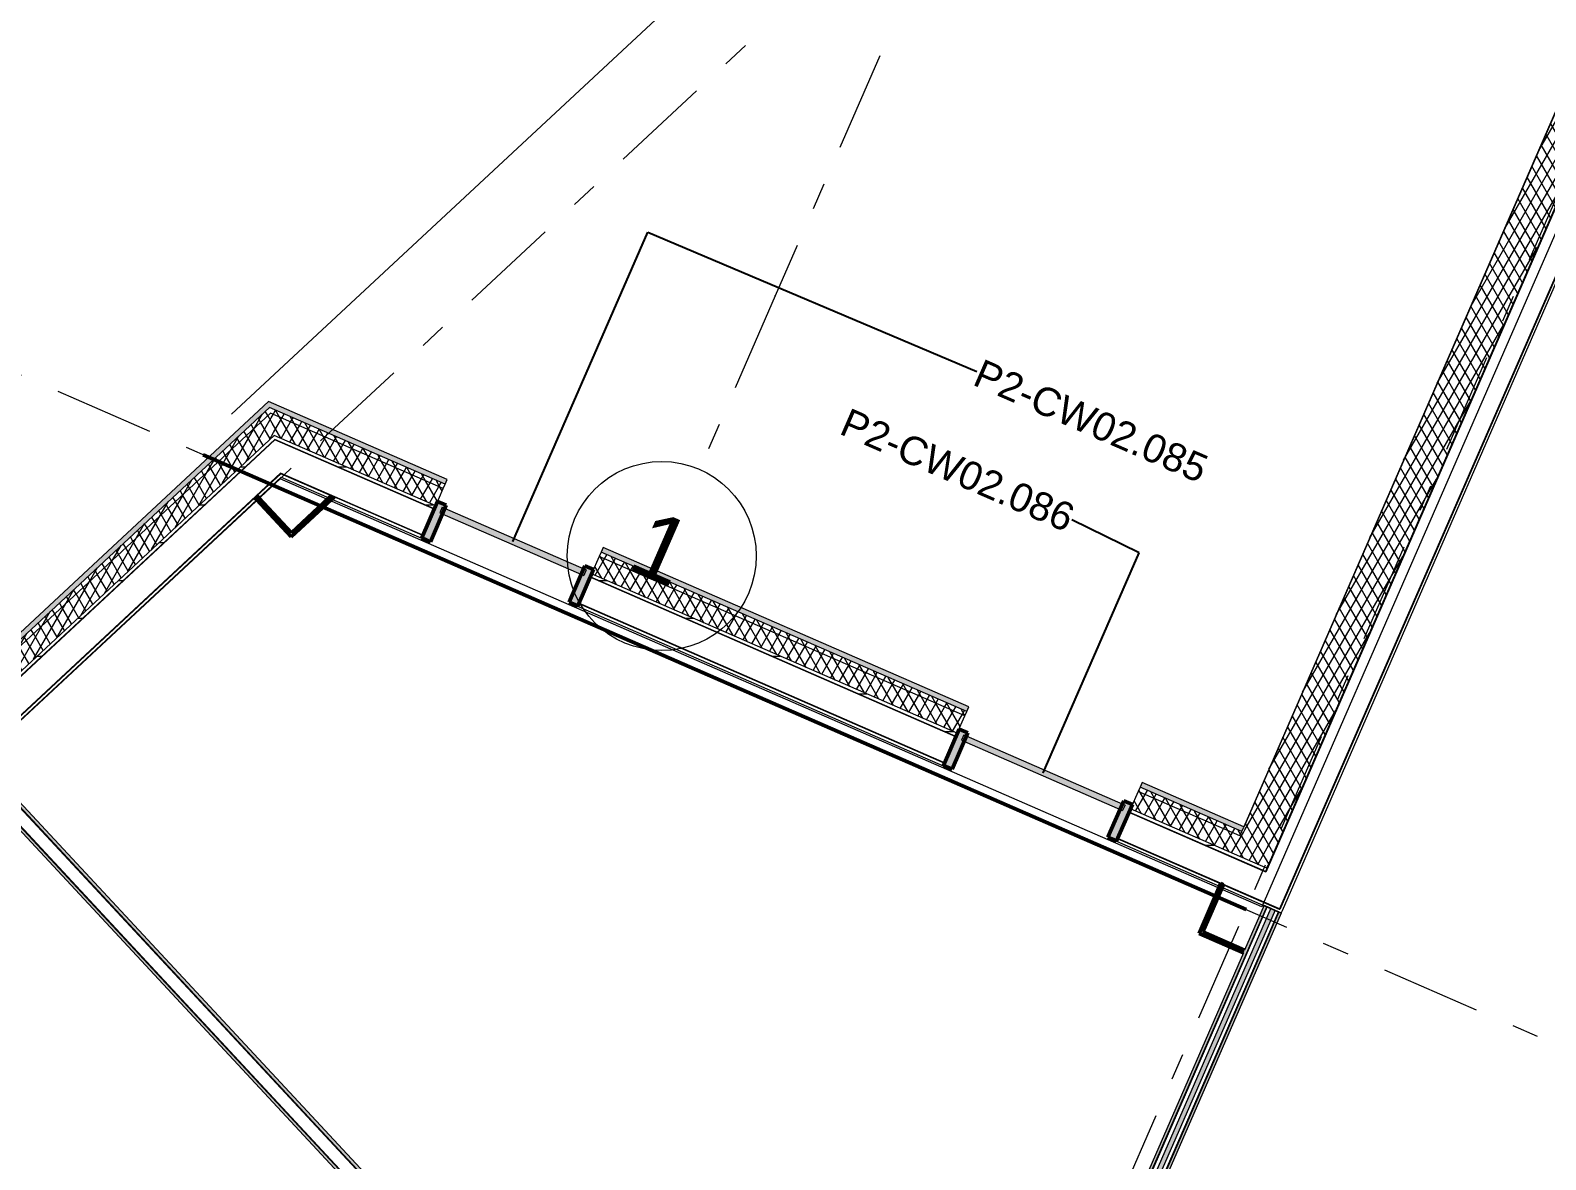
# Model space of a CAD drawing. Header units: millimetres. Extents: x -35034 to 431752, y -71616 to 25069.
# Drawn here: x 336985 to 345001, y -7864 to -1891 of the extents above; entities that cross this region are included whole.
import ezdxf
from ezdxf.enums import TextEntityAlignment as Align

# ---------------------------------------------------------------- set-up
doc = ezdxf.new("R2010")
doc.units = ezdxf.units.MM
doc.header["$MEASUREMENT"] = 0
doc.linetypes.add('Double Dashed', pattern=[1093.611073, 529.166651, -211.666656, 141.111112, -211.666656])
for name, color, linetype in [('A-15-MG_Structural_Grid', 7, 'Continuous'), ('New_A-15-MG_Structural_Grid_Phase_2', 7, 'Continuous'), ('New_A-20-M_Floor_Slab', 7, 'Continuous'), ('New_A-25-M_Curtain_Wall', 7, 'Continuous'), ('New_A-25-M_Wall_Ext', 7, 'Continuous'), ('New_A-25-M_Wall_Int', 7, 'Continuous'), ('New_ArchiCAD Door Markers', 7, 'Continuous'), ('New_ArchiCAD Doors', 7, 'Continuous'), ('New_ArchiCAD Windows', 7, 'Continuous')]:
    doc.layers.add(name, color=color, linetype=linetype)
for name, color, linetype, lineweight, true_color in [('A-15-MG_Structural_Grid_Pen_No__163', 7, 'Continuous', 0, 0x750077), ('A-25-M_Curtain_Wall_Pen_No__46', 7, 'Continuous', 35, 0x444444), ('New_A-15-MG_Structural_Grid_Phase_2_Pen_No__222', 7, 'Continuous', 13, 0x65af33), ('New_A-25-M_Curtain_Wall_Pen_No__144', 7, 'Continuous', 0, 0xc8c8c8), ('New_A-25-M_Curtain_Wall_Pen_No__165', 7, 'Continuous', 0, 0x006060), ('New_A-25-M_Curtain_Wall_Pen_No__27', 7, 'Continuous', 50, 0x2a2a2a), ('New_A-25-M_Wall_Ext_Pen_No__107', 7, 'Continuous', 15, 0xa6a6a6), ('New_A-25-M_Wall_Ext_Pen_No__27', 7, 'Continuous', 50, 0x2a2a2a), ('New_A-25-M_Wall_Int_Pen_No__107', 7, 'Continuous', 15, 0xa6a6a6), ('New_A-25-M_Wall_Int_Pen_No__27', 7, 'Continuous', 50, 0x2a2a2a), ('New_ArchiCAD Doors_Pen_No__43', 7, 'Continuous', 30, 0x444444), ('New_ArchiCAD Doors_Pen_No__63', 7, 'Continuous', 20, 0x606060)]:
    doc.layers.add(name, color=color, linetype=linetype, lineweight=lineweight, true_color=true_color)
for name, color, linetype, lineweight in [('A-25-M_Curtain_Wall_Pen_No__85', 8, 'Continuous', 20), ('New_A-20-M_Floor_Slab_Pen_No__89', 8, 'Continuous', 20), ('New_A-25-M_Curtain_Wall_Pen_No__1', 7, 'Continuous', 13), ('New_A-25-M_Wall_Ext_Pen_No__1', 7, 'Continuous', 13), ('New_A-25-M_Wall_Int_Pen_No__1', 7, 'Continuous', 13), ('New_A-95-P_Drawing_Pen_No__1', 7, 'Continuous', 13), ('New_A-95-P_Drawing_Pen_No__156', 5, 'Continuous', 50), ('New_ArchiCAD Door Markers_Pen_No__1', 7, 'Continuous', 13), ('New_ArchiCAD Door Markers_Pen_No__5', 7, 'Continuous', 25), ('New_ArchiCAD Doors_Pen_No__1', 7, 'Continuous', 13), ('New_ArchiCAD Windows_Pen_No__1', 7, 'Continuous', 13)]:
    doc.layers.add(name, color=color, linetype=linetype, lineweight=lineweight)
doc.styles.add('GENERATED_STYLE_1', font='')
doc.styles.add('GENERATED_STYLE_4', font='')
doc.styles.get('GENERATED_STYLE_1').set_extended_font_data('Swis721 BT', bold=True)
doc.styles.get('GENERATED_STYLE_4').set_extended_font_data('Swis721 BT')
doc.linetypes.add('Double Slash', pattern='A,0,[1,EC-MA-00-03-DR-A-00370 Phase 2 Hub Third Floor GA-S2-P201.Shx,S=15.679012,R=0,X=0,Y=0],-1975.555563,0', length=1975.555563)
doc.dimstyles.new('GENERATED_STYLE__2', dxfattribs={"dimtxt": 0.18, "dimasz": 273.6, "dimexe": 0.18, "dimexo": 0.0625, "dimgap": 0.09, "dimtad": 0, "dimtih": 1, "dimtoh": 1, "dimdec": 4, "dimzin": 0, "dimdsep": 46, "dimcen": 0.09, "dimadec": 0, "dimazin": 0, "dimtfac": 1, "dimtdec": 4, "dimtmove": 0, "dimatfit": 3, "dimldrblk": 'ARROWHEAD_5', "dimfxl": 1, "dimtolj": 1, "dimtzin": 0, "dimarcsym": 0})
pattern_1 = [(60, (341458.065, 0), (-43.30127, 25), []), (120, (341458.065, 0), (43.30127, 25), [])]
pattern_2 = [(0, (341458.06, 0), (0, 200), [])]
pattern_3 = [(156.4404, (341458.06, 0), (69.2305, 158.7675), [0, -100]), (156.4404, (341377.62, -59.4), (69.2305, 158.7675), [0, -100])]
pattern_4 = [(222.9404, (341458.06, 0), (-117.9937, 126.797), [0, -100]), (222.9404, (341480.46, -97.46), (-117.9937, 126.797), [0, -100])]

# ---------------------------------------------------------------- blocks, each defined once
blk = doc.blocks.new('Slab_6_2', base_point=(319508.7, -20986.7))
at = {"layer": 'New_A-20-M_Floor_Slab_Pen_No__89', "linetype": 'Continuous', "flags": 128}
blk.add_lwpolyline([(360395.6, -39042.6), (361680.2, -36096.6), (358829.1, -34853.4), (360799.2, -30335.3), (343499.7, -22791.9), (351451.6, -4555.7), (347529.4, -2845.4), (347719, -2410.4), (346158.3, -1729.9), (345968.6, -2164.8), (345491.4, -1956.7), (343498.9, -6526.2), (338307.1, -4262.3), (330724.5, -11317.1), (330341.6, -10905.7), (319508.6, -20986.6), (319508.7, -20986.7), (306424.3, -33162.5), (323848.8, -40760.4)], dxfattribs=at)
blk = doc.blocks.new('*X1165', base_point=(341458.1, 0))
at = {"layer": 'New_A-25-M_Wall_Int_Pen_No__107', "linetype": 'Continuous'}
blk.add_hatch(color=256, dxfattribs=at).paths.add_polyline_path([(342394.7, -9172.7), (342395.2, -9174), (342395.6, -9173.1)])
blk = doc.blocks.new('*X1166', base_point=(341458.1, 0))
at = {"layer": 'New_A-25-M_Wall_Int_Pen_No__107', "linetype": 'Continuous'}
blk.add_hatch(color=256, dxfattribs=at).paths.add_polyline_path([(342418.5, -9183.1), (343569.6, -6543.4), (343546.7, -6533.4), (342395.6, -9173.1)])
blk = doc.blocks.new('*X1167', base_point=(341458.1, 0))
at = {"layer": 'New_A-25-M_Wall_Int_Pen_No__107', "linetype": 'Continuous'}
blk.add_hatch(color=256, dxfattribs=at).paths.add_polyline_path([(342408.6, -9206), (342418.5, -9183.1), (342395.6, -9173.1), (342395.2, -9174), (342407.6, -9205.6)])
blk = doc.blocks.new('Wall_342_2', base_point=(343603.5, -6558.2))
at = {"layer": 'New_A-25-M_Wall_Int_Pen_No__107', "linetype": 'Continuous'}
for points in [[(342389.3, -9130), (343525.6, -6524.2), (343511.8, -6518.2), (342375.6, -9124)], [(342433.3, -9241.8), (343603.5, -6558.2), (343589.7, -6552.2), (342419.5, -9235.8)], [(342389.3, -9130), (342375.6, -9124), (342383.3, -9143.7)], [(342433.3, -9241.8), (342419.5, -9235.8), (342427.3, -9255.6)]]:
    blk.add_hatch(color=256, dxfattribs=at).paths.add_polyline_path(points)
at = {"layer": 'New_A-25-M_Wall_Int_Pen_No__107', "linetype": 'Continuous', "lineweight": 0, "true_color": 0x535353}
for points in [[(342386.1, -9144.9), (343528.3, -6525.4), (343525.6, -6524.2), (342383.3, -9143.7)], [(342420.7, -9233.1), (343589.7, -6552.2), (343587, -6551), (342418, -9231.9)], [(342386.1, -9144.9), (342383.3, -9143.7), (342384.9, -9147.6)], [(342420.7, -9233.1), (342418, -9231.9), (342419.5, -9235.8)]]:
    blk.add_hatch(color=251, dxfattribs=at).paths.add_polyline_path(points)
at = {"layer": 'New_A-25-M_Wall_Int_Pen_No__1', "linetype": 'Continuous'}
for p, q in [((343525.6, -6524.2), (342383.3, -9143.7)), ((343528.3, -6525.4), (342384.9, -9147.6)), ((343546.7, -6533.4), (342395.6, -9173.1)), ((343569.6, -6543.4), (342408.6, -9206)), ((343587, -6551), (342418, -9231.9)), ((343589.7, -6552.2), (342419.5, -9235.8)), ((342395.6, -9173.1), (342394.7, -9172.7)), ((342408.6, -9206), (342407.6, -9205.6))]:
    blk.add_line(p, q, dxfattribs=at)
at = {"layer": 'New_A-25-M_Wall_Int_Pen_No__1', "linetype": 'Continuous', "flags": 128}
for points in [[(342427.3, -9255.6), (343603.5, -6558.2)], [(343511.8, -6518.2), (343408.3, -6755.5)], [(343511.8, -6518.2), (343525.6, -6524.2)], [(343525.6, -6524.2), (343528.3, -6525.4)], [(343528.3, -6525.4), (343546.7, -6533.4)], [(343546.7, -6533.4), (343569.6, -6543.4)], [(343569.6, -6543.4), (343587, -6551)], [(343587, -6551), (343589.7, -6552.2)], [(343589.7, -6552.2), (343603.5, -6558.2)], [(343402.3, -6769.3), (342375.6, -9124)]]:
    blk.add_lwpolyline(points, dxfattribs=at)
at = {"layer": 'New_A-25-M_Wall_Int', "color": 250, "lineweight": 50, "true_color": 0x2a2a2a}
for name in ['*X1166', '*X1165', '*X1167']:
    blk.add_blockref(name, (341458.1, 0), dxfattribs=at)
blk = doc.blocks.new('*X1169', base_point=(341458.1, 0))
at = {"layer": 'New_A-25-M_Wall_Int_Pen_No__107', "linetype": 'Continuous'}
blk.add_hatch(color=256, dxfattribs=at).paths.add_polyline_path([(340046.4, -8148.7), (340051.4, -8178.1), (340507.8, -8377.2), (340517.8, -8354.2)])
blk = doc.blocks.new('*X1170', base_point=(341458.1, 0))
at = {"layer": 'New_A-25-M_Wall_Int_Pen_No__107', "linetype": 'Continuous'}
blk.add_hatch(color=256, dxfattribs=at).paths.add_polyline_path([(341892, -8980.7), (342385.6, -9196), (342395.2, -9174), (342394.7, -9172.7), (341902, -8957.8)])
blk = doc.blocks.new('*X1171', base_point=(341458.1, 0))
at = {"layer": 'New_A-25-M_Wall_Int_Pen_No__107', "linetype": 'Continuous'}
blk.add_hatch(color=256, dxfattribs=at).paths.add_polyline_path([(342385.6, -9196), (342407.6, -9205.6), (342395.2, -9174)])
blk = doc.blocks.new('Door with Sidelight on Side 2 19_11')
at = {"layer": 'New_ArchiCAD Doors_Pen_No__1', "linetype": 'Continuous'}
for p, q in [((-755, 0), (-755, -15)), ((755, 0), (755, -15)), ((-755, -15), (-755, -18)), ((-755, -18), (-755, -37)), ((-755, -37), (-755, -62)), ((-755, -62), (-755, -82)), ((755, -15), (755, -18)), ((755, -18), (755, -37)), ((755, -37), (755, -62)), ((755, -62), (755, -82)), ((-755, -82), (-755, -85)), ((-755, -85), (-755, -100)), ((755, -82), (755, -85)), ((755, -85), (755, -100))]:
    blk.add_line(p, q, dxfattribs=at)
at = {"layer": 'New_ArchiCAD Doors_Pen_No__43', "linetype": 'Continuous'}
for p, q in [((-748, 0), (-755, 0)), ((-755, 0), (-755, -100)), ((-682, 0), (-748, 0)), ((-748, 0), (-748, -100)), ((-254, 0), (-682, 0)), ((-682, 0), (-682, -100)), ((-682, -100), (-682, 0)), ((-254, -100), (-254, 0)), ((-188, 0), (-254, 0)), ((-254, 0), (-254, -100)), ((-188, -100), (-188, 0)), ((748, 0), (682, 0)), ((682, 0), (682, -100)), ((748, 0), (755, 0)), ((748, -100), (748, 0)), ((755, 0), (755, -100)), ((-748, -100), (-755, -100)), ((-748, -100), (-682, -100)), ((-682, -100), (-254, -100)), ((-254, -100), (-188, -100)), ((682, -100), (748, -100)), ((748, -100), (755, -100))]:
    blk.add_line(p, q, dxfattribs=at)
at = {"layer": 'New_ArchiCAD Doors_Pen_No__63', "linetype": 'Continuous'}
blk.add_line((682, 0), (682, 870), dxfattribs=at)
blk.add_arc((682, 0), 870, 90, 180, dxfattribs=at)
blk = doc.blocks.new('Door Stamp 17_35')
at = {"layer": 'New_ArchiCAD Door Markers_Pen_No__5', "linetype": 'Continuous'}
for p, q in [((770.5, -108), (-206.6, -108)), ((-206.6, -108), (-206.6, -319.8)), ((770.5, -319.8), (770.5, -108)), ((-206.6, -319.8), (770.5, -319.8)), ((-206.6, -319.8), (770.5, -319.8))]:
    blk.add_line(p, q, dxfattribs=at)
at = {"layer": 'New_ArchiCAD Door Markers_Pen_No__1', "style": 'GENERATED_STYLE_1'}
blk.add_attdef('AC_WIDO_ID', text='', height=150, dxfattribs=at).set_placement((-147.8, -275), align=Align.BOTTOM_LEFT)
blk = doc.blocks.new('Wall_343_2', base_point=(339959.1, -8179.3))
at = {"layer": 'New_A-25-M_Wall_Int_Pen_No__107', "linetype": 'Continuous'}
for points in [[(340532.6, -8320.3), (340038.9, -8105.1), (340041.9, -8122.7), (340526.6, -8334.1)], [(340498.7, -8398.2), (340056, -8205.2), (340059.1, -8222.9), (340492.7, -8412)], [(341916.8, -8923.9), (341910.8, -8937.6), (342369.6, -9137.7), (342375.6, -9124)], [(341882.8, -9001.8), (341876.8, -9015.5), (342413.5, -9249.6), (342419.5, -9235.8)], [(342369.6, -9137.7), (342383.3, -9143.7), (342375.6, -9124)], [(342413.5, -9249.6), (342427.3, -9255.6), (342419.5, -9235.8)]]:
    blk.add_hatch(color=256, dxfattribs=at).paths.add_polyline_path(points)
at = {"layer": 'New_A-25-M_Wall_Int_Pen_No__107', "linetype": 'Continuous', "lineweight": 0, "true_color": 0x535353}
for points in [[(340041.9, -8122.7), (340042.5, -8126.3), (340525.4, -8336.8), (340526.6, -8334.1)], [(340055.4, -8201.7), (340056, -8205.2), (340498.7, -8398.2), (340499.9, -8395.5)], [(341909.6, -8940.4), (342382.1, -9146.4), (342383.3, -9143.7), (341910.8, -8937.6)], [(341882.8, -9001.8), (342416.8, -9234.6), (342418, -9231.9), (341884, -8999)], [(342382.1, -9146.4), (342384.9, -9147.6), (342383.3, -9143.7)], [(342416.8, -9234.6), (342419.5, -9235.8), (342418, -9231.9)]]:
    blk.add_hatch(color=251, dxfattribs=at).paths.add_polyline_path(points)
at = {"layer": 'New_A-25-M_Wall_Int_Pen_No__1', "linetype": 'Continuous'}
for p, q in [((340041.9, -8122.7), (340526.6, -8334.1)), ((340042.5, -8126.3), (340525.4, -8336.8)), ((340046.4, -8148.7), (340517.8, -8354.2)), ((340051.4, -8178.1), (340507.8, -8377.2)), ((340055.4, -8201.7), (340499.9, -8395.5)), ((340056, -8205.2), (340498.7, -8398.2)), ((340526.6, -8334.1), (340525.4, -8336.8)), ((340532.6, -8320.3), (340526.6, -8334.1)), ((340498.7, -8398.2), (340492.7, -8412)), ((340499.9, -8395.5), (340498.7, -8398.2)), ((340507.8, -8377.2), (340499.9, -8395.5)), ((340517.8, -8354.2), (340507.8, -8377.2)), ((340525.4, -8336.8), (340517.8, -8354.2)), ((341902, -8957.8), (341892, -8980.7)), ((341909.6, -8940.4), (341902, -8957.8)), ((341902, -8957.8), (342377.3, -9165.1)), ((341910.8, -8937.6), (341909.6, -8940.4)), ((341909.6, -8940.4), (342382.1, -9146.4)), ((341916.8, -8923.9), (341910.8, -8937.6)), ((341910.8, -8937.6), (342369.6, -9137.7)), ((341882.8, -9001.8), (341876.8, -9015.5)), ((341884, -8999), (341882.8, -9001.8)), ((341882.8, -9001.8), (342416.8, -9234.6)), ((341892, -8980.7), (341884, -8999)), ((341884, -8999), (342400.6, -9224.3)), ((341892, -8980.7), (342385.6, -9196)), ((342369.6, -9137.7), (342383.3, -9143.7)), ((342377.3, -9165.1), (342394.7, -9172.7)), ((342382.1, -9146.4), (342384.9, -9147.6)), ((342385.6, -9196), (342407.6, -9205.6)), ((342400.6, -9224.3), (342418, -9231.9)), ((342416.8, -9234.6), (342419.5, -9235.8))]:
    blk.add_line(p, q, dxfattribs=at)
at = {"layer": 'New_A-25-M_Wall_Int_Pen_No__1', "linetype": 'Continuous', "flags": 128}
for points in [[(340532.6, -8320.3), (340038.9, -8105.1)], [(340059.1, -8222.9), (340492.7, -8412)], [(342375.6, -9124), (341916.8, -8923.9)], [(341876.8, -9015.5), (342413.5, -9249.6)], [(342427.3, -9255.6), (342413.5, -9249.6)]]:
    blk.add_lwpolyline(points, dxfattribs=at)
at = {"layer": 'New_A-25-M_Wall_Int', "color": 250, "lineweight": 50, "true_color": 0x2a2a2a}
for name in ['*X1169', '*X1170', '*X1171']:
    blk.add_blockref(name, (341458.1, 0), dxfattribs=at)
at = {"layer": 'New_ArchiCAD Door Markers'}
ref = blk.add_blockref('Door Stamp 17_35', (341224.7, -8622.1), dxfattribs=dict(at, rotation=336.4404115839915))
ref.add_attrib('AC_WIDO_ID', 'ID03.020', dxfattribs={"layer": 'New_ArchiCAD Door Markers_Pen_No__1', "color": 7, "height": 150, "rotation": 336.44041, "style": 'GENERATED_STYLE_1'}).set_placement((340961.4, -8811.4), align=Align.BOTTOM_LEFT)
at = {"layer": 'New_ArchiCAD Doors', "color": 251, "linetype": 'Continuous', "lineweight": 20, "true_color": 0x606060, "zscale": 1000, "rotation": 336.4404115839915}
blk.add_blockref('Door with Sidelight on Side 2 19_11', (341224.7, -8622.1), dxfattribs=at)
blk = doc.blocks.new('Wall_351_2', base_point=(339361.8, -8735.1))
at = {"layer": 'New_A-25-M_Wall_Int_Pen_No__107', "linetype": 'Continuous', "lineweight": 0, "true_color": 0x535353}
for points in [[(339424.1, -8677.2), (336702.1, -5752.2), (336699.9, -5754.2), (339421.9, -8679.2)], [(339375, -8722.8), (336653, -5797.8), (336650.8, -5799.9), (339372.8, -8724.9)]]:
    blk.add_hatch(color=251, dxfattribs=at).paths.add_polyline_path(points)
at = {"layer": 'New_A-25-M_Wall_Int_Pen_No__107', "linetype": 'Continuous'}
for points in [[(339435.1, -8667), (336713.1, -5742), (336702.1, -5752.2), (339424.1, -8677.2)], [(339372.8, -8724.9), (336650.8, -5799.9), (336639.9, -5810.1), (339361.8, -8735.1)]]:
    blk.add_hatch(color=256, dxfattribs=at).paths.add_polyline_path(points)
at = {"layer": 'New_A-25-M_Wall_Int_Pen_No__1', "linetype": 'Continuous'}
for p, q in [((339421.9, -8679.2), (336699.9, -5754.2)), ((339424.1, -8677.2), (336702.1, -5752.2)), ((339372.8, -8724.9), (336650.8, -5799.9)), ((339375, -8722.8), (336653, -5797.8))]:
    blk.add_line(p, q, dxfattribs=at)
at = {"layer": 'New_A-25-M_Wall_Int_Pen_No__1', "linetype": 'Continuous', "flags": 128}
for points in [[(339435.1, -8667), (336713.1, -5742)], [(336639.9, -5810.1), (339361.8, -8735.1)]]:
    blk.add_lwpolyline(points, dxfattribs=at)
blk = doc.blocks.new('Wall_369_2', base_point=(338366.4, -4548.3))
at = {"layer": 'New_A-25-M_Wall_Int_Pen_No__107', "linetype": 'Continuous'}
blk.add_hatch(color=256, dxfattribs=at).paths.add_polyline_path([(338365.6, -4569.5), (338580.1, -4369.9), (338565.1, -4363.4), (338366.4, -4548.3)])
at = {"layer": 'New_A-25-M_Wall_Int_Pen_No__27', "linetype": 'Continuous', "flags": 128}
for points in [[(338365.6, -4569.5), (338580.1, -4369.9)], [(338565.1, -4363.4), (338366.4, -4548.3)]]:
    blk.add_lwpolyline(points, dxfattribs=at)
blk = doc.blocks.new('Wall_370_2', base_point=(338366.4, -4548.3))
at = {"layer": 'New_A-25-M_Wall_Int_Pen_No__107', "linetype": 'Continuous'}
blk.add_hatch(color=256, dxfattribs=at).paths.add_polyline_path([(338366.4, -4548.3), (338194.4, -4363.5), (338183.4, -4373.7), (338365.6, -4569.5)])
at = {"layer": 'New_A-25-M_Wall_Int_Pen_No__27', "linetype": 'Continuous', "flags": 128}
for points in [[(338183.4, -4373.7), (338365.6, -4569.5)], [(338366.4, -4548.3), (338194.4, -4363.5)]]:
    blk.add_lwpolyline(points, dxfattribs=at)
blk = doc.blocks.new('Wall_371_2', base_point=(343167.3, -6666.8))
at = {"layer": 'New_A-25-M_Wall_Int_Pen_No__107', "linetype": 'Continuous'}
blk.add_hatch(color=256, dxfattribs=at).paths.add_polyline_path([(343167.3, -6666.8), (343402.3, -6769.3), (343408.3, -6755.5), (343187, -6659)])
at = {"layer": 'New_A-25-M_Wall_Int_Pen_No__27', "linetype": 'Continuous', "flags": 128}
for points in [[(343167.3, -6666.8), (343402.3, -6769.3)], [(343408.3, -6755.5), (343187, -6659)]]:
    blk.add_lwpolyline(points, dxfattribs=at)
blk = doc.blocks.new('Wall_372_2', base_point=(343167.3, -6666.8))
at = {"layer": 'New_A-25-M_Wall_Int_Pen_No__107', "linetype": 'Continuous'}
blk.add_hatch(color=256, dxfattribs=at).paths.add_polyline_path([(343187, -6659), (343296.5, -6408), (343282.8, -6402), (343167.3, -6666.8)])
at = {"layer": 'New_A-25-M_Wall_Int_Pen_No__27', "linetype": 'Continuous', "flags": 128}
for points in [[(343282.8, -6402), (343167.3, -6666.8)], [(343187, -6659), (343296.5, -6408)], [(343296.5, -6408), (343282.8, -6402)]]:
    blk.add_lwpolyline(points, dxfattribs=at)
blk = doc.blocks.new('Wall_450_2', base_point=(345226.5, -1922.9))
at = {"layer": 'New_A-25-M_Wall_Ext_Pen_No__107', "linetype": 'Continuous'}
for points in [[(343404.3, -6103.7), (345227.1, -1923.2), (345226.5, -1922.9), (343403.6, -6103.4)], [(343526.2, -6322.7), (345409.8, -2002.9), (345409.4, -2002.7), (343525.7, -6322.5)], [(343404.3, -6103.7), (343403.6, -6103.4), (343404, -6104.3)]]:
    blk.add_hatch(color=256, dxfattribs=at).paths.add_polyline_path(points)
h = blk.add_hatch(dxfattribs=at)
h.set_pattern_fill('Batt_Insulation_0002', color=256, style=0, pattern_type=2)
h.set_pattern_definition(pattern_1)
h.paths.add_polyline_path([(343565.7, -6230.8), (345409.4, -2002.7), (345227.1, -1923.2), (343404, -6104.3), (343434.1, -6173.4)])
at = {"layer": 'New_A-25-M_Wall_Ext_Pen_No__107', "linetype": 'Continuous', "lineweight": 0, "true_color": 0x535353}
for points in [[(343521.7, -6340.4), (345412.6, -2004.1), (345409.8, -2002.9), (343519, -6339.2)], [(343595.7, -6538.4), (345547.3, -2062.8), (345544.6, -2061.6), (343593, -6537.2)], [(343517.7, -6340.8), (343518.5, -6339), (343503.4, -6332.4), (343504.6, -6335.1)], [(343518.2, -6341), (343519, -6339.2), (343518.5, -6339), (343517.7, -6340.8)], [(343520.9, -6342.2), (343521.7, -6340.4), (343519, -6339.2), (343518.2, -6341)], [(343592.7, -6537.1), (343592.9, -6537.5), (343593, -6537.2)], [(343594.9, -6540.3), (343595.7, -6538.4), (343593, -6537.2), (343592.9, -6537.5), (343593.9, -6539.8)]]:
    blk.add_hatch(color=251, dxfattribs=at).paths.add_polyline_path(points)
at = {"layer": 'New_A-25-M_Wall_Ext_Pen_No__107', "linetype": 'Continuous'}
h = blk.add_hatch(dxfattribs=at)
h.set_pattern_fill('Plaster_0002', color=256, style=0, pattern_type=2)
h.set_pattern_definition([(246.4404, (341458.06, 0), (-158.7675, 69.2305), [0, -100]), (246.4404, (341517.46, -80.45), (-158.7675, 69.2305), [0, -100])])
h.paths.add_polyline_path([(343608.7, -6546.3), (345561.1, -2068.8), (345547.3, -2062.8), (343594.9, -6540.3)])
h = blk.add_hatch(dxfattribs=at)
h.set_pattern_fill('Batt_Insulation_0002', color=256, style=0, pattern_type=2)
h.set_pattern_definition(pattern_1)
h.paths.add_polyline_path([(343525.7, -6322.5), (343565.7, -6230.8), (343434.1, -6173.4), (343492.9, -6308.1)])
h = blk.add_hatch(dxfattribs=at)
h.set_pattern_fill('Plywood_0002', color=256, style=0, pattern_type=2)
h.set_pattern_definition(pattern_2)
h.paths.add_polyline_path([(343518.5, -6339), (343525.7, -6322.5), (343492.9, -6308.1), (343503.4, -6332.4)])
h = blk.add_hatch(dxfattribs=at)
h.set_pattern_fill('Plywood_0002', color=256, style=0, pattern_type=2)
h.set_pattern_definition(pattern_2)
h.paths.add_polyline_path([(343519, -6339.2), (343526.2, -6322.7), (343525.7, -6322.5), (343518.5, -6339)])
h = blk.add_hatch(dxfattribs=at)
h.set_pattern_fill('Plaster_0002', color=256, style=0, pattern_type=2)
h.set_pattern_definition(pattern_3)
h.paths.add_polyline_path([(343593.9, -6539.8), (343594.5, -6541.3), (343594.9, -6540.3)])
h = blk.add_hatch(dxfattribs=at)
h.set_pattern_fill('Plaster_0002', color=256, style=0, pattern_type=2)
h.set_pattern_definition(pattern_3)
h.paths.add_polyline_path([(343594.9, -6540.3), (343594.5, -6541.3), (343602.7, -6560), (343608.7, -6546.3)])
at = {"layer": 'New_A-25-M_Wall_Ext_Pen_No__1', "linetype": 'Continuous'}
for p, q in [((345227.1, -1923.2), (343404, -6104.3)), ((345409.8, -2002.9), (343519, -6339.2)), ((345409.4, -2002.7), (343525.7, -6322.5)), ((345412.6, -2004.1), (343520.9, -6342.2)), ((345544.6, -2061.6), (343593, -6537.2)), ((345547.3, -2062.8), (343594.9, -6540.3)), ((343525.7, -6322.5), (343492.9, -6308.1)), ((343518.5, -6339), (343503.4, -6332.4)), ((343526.2, -6322.7), (343525.7, -6322.5)), ((343517.7, -6340.8), (343504.6, -6335.1)), ((343518.2, -6341), (343517.7, -6340.8)), ((343520.9, -6342.2), (343518.2, -6341)), ((343519, -6339.2), (343518.5, -6339)), ((343593, -6537.2), (343592.7, -6537.1)), ((343594.9, -6540.3), (343593.9, -6539.8))]:
    blk.add_line(p, q, dxfattribs=at)
at = {"layer": 'New_A-25-M_Wall_Ext_Pen_No__1', "linetype": 'Continuous', "flags": 128}
for points in [[(345226.5, -1922.9), (343403.6, -6103.4)], [(345226.5, -1922.9), (345227.1, -1923.2)], [(345227.1, -1923.2), (345409.4, -2002.7)], [(345409.4, -2002.7), (345409.8, -2002.9)], [(345409.8, -2002.9), (345412.6, -2004.1)], [(343608.7, -6546.3), (345561.1, -2068.8)], [(345412.6, -2004.1), (345544.6, -2061.6)], [(345544.6, -2061.6), (345547.3, -2062.8)], [(345547.3, -2062.8), (345561.1, -2068.8)], [(343602.7, -6560), (343608.7, -6546.3)]]:
    blk.add_lwpolyline(points, dxfattribs=at)
blk = doc.blocks.new('Standard grid marker')
at = {"layer": 'A-15-MG_Structural_Grid_Pen_No__163', "linetype": 'Double Dashed'}
for p, q in [((1000, 0), (29726, 0)), ((29726, 0), (30726, 0))]:
    blk.add_line(p, q, dxfattribs=at)
at = {"layer": 'A-15-MG_Structural_Grid_Pen_No__163', "linetype": 'Continuous'}
blk.add_circle((31226, 0), 500, dxfattribs=at)
at = {"layer": 'A-15-MG_Structural_Grid_Pen_No__163', "linetype": 'Double Dashed'}
blk.add_point((29726, 0), dxfattribs=at)
blk.add_point((29726, 0), dxfattribs=at)
at = {"layer": 'A-15-MG_Structural_Grid_Pen_No__163', "style": 'GENERATED_STYLE_4'}
for tag, p in [('AC_MarkerText_1_0', (-500, 41.2)), ('AC_MarkerText_1_1', (31226, 41.2))]:
    blk.add_attdef(tag, text='', height=350, rotation=90, dxfattribs=at).set_placement(p, align=Align.MIDDLE_CENTER)
blk = doc.blocks.new('Standard grid marker_6')
at = {"layer": 'New_A-15-MG_Structural_Grid_Phase_2_Pen_No__222', "linetype": 'Double Dashed'}
blk.add_line((2642.7, 0), (48997.9, 0), dxfattribs=at)
at = {"layer": 'New_A-15-MG_Structural_Grid_Phase_2_Pen_No__222', "style": 'GENERATED_STYLE_4'}
blk.add_attdef('AC_MarkerText_1', text='', height=350, rotation=113.5, dxfattribs=at).set_placement((-500, -1294.1), align=Align.MIDDLE_CENTER)
blk = doc.blocks.new('ARROWHEAD_5')
at = {"color": 0, "linetype": 'Continuous', "lineweight": 0}
blk.add_line((0, 0), (-1, 0), dxfattribs=at)
blk.add_solid([(-1, 0.2679), (0, 0), (-1, -0.2679), (-1, 0.2679)], dxfattribs=at)
blk = doc.blocks.new('Curtain Wall_31_2', base_point=(341458.1, 0))
at = {"layer": 'New_A-25-M_Curtain_Wall_Pen_No__144', "linetype": 'Continuous'}
for points in [[(341860.7, -5798.3), (341944.7, -5605.8), (341898.8, -5585.8), (341814.9, -5778.3)], [(342731.5, -6178), (342815.5, -5985.5), (342769.6, -5965.5), (342685.7, -6158)]]:
    blk.add_hatch(color=256, dxfattribs=at).paths.add_polyline_path(points)
at = {"layer": 'New_A-25-M_Curtain_Wall_Pen_No__165', "linetype": 'Continuous', "lineweight": 0, "true_color": 0x001818}
blk.add_hatch(color=168, dxfattribs=at).paths.add_polyline_path([(341910.9, -5645.6), (342763.4, -6017.3), (342776.2, -5988), (341923.7, -5616.3)])
at = {"layer": 'New_A-25-M_Curtain_Wall_Pen_No__1', "linetype": 'Continuous'}
for p, q in [((341923.7, -5616.3), (341910.9, -5645.6)), ((341910.9, -5645.6), (342763.4, -6017.3)), ((341923.7, -5616.3), (342776.2, -5988)), ((342776.2, -5988), (342763.4, -6017.3))]:
    blk.add_line(p, q, dxfattribs=at)
at = {"layer": 'New_A-25-M_Curtain_Wall_Pen_No__27', "linetype": 'Continuous'}
for p, q in [((341898.8, -5585.8), (341814.9, -5778.3)), ((341944.7, -5605.8), (341860.7, -5798.3)), ((341898.8, -5585.8), (341944.7, -5605.8)), ((341814.9, -5778.3), (341860.7, -5798.3)), ((342769.6, -5965.5), (342685.7, -6158)), ((342815.5, -5985.5), (342731.5, -6178)), ((342769.6, -5965.5), (342815.5, -5985.5)), ((342685.7, -6158), (342731.5, -6178))]:
    blk.add_line(p, q, dxfattribs=at)
blk = doc.blocks.new('Curtain Wall_32_2', base_point=(341458.1, 0))
at = {"layer": 'New_A-25-M_Curtain_Wall_Pen_No__144', "linetype": 'Continuous'}
for points in [[(339101.4, -4595.1), (339185.4, -4402.6), (339139.5, -4382.6), (339055.6, -4575.1)], [(339880.6, -4934.8), (339964.5, -4742.3), (339918.7, -4722.3), (339834.8, -4914.8)]]:
    blk.add_hatch(color=256, dxfattribs=at).paths.add_polyline_path(points)
at = {"layer": 'New_A-25-M_Curtain_Wall_Pen_No__165', "linetype": 'Continuous', "lineweight": 0, "true_color": 0x001818}
blk.add_hatch(color=168, dxfattribs=at).paths.add_polyline_path([(339151.6, -4442.4), (339912.5, -4774.2), (339925.2, -4744.8), (339164.4, -4413.1)])
at = {"layer": 'New_A-25-M_Curtain_Wall_Pen_No__1', "linetype": 'Continuous'}
for p, q in [((339164.4, -4413.1), (339151.6, -4442.4)), ((339151.6, -4442.4), (339912.5, -4774.2)), ((339164.4, -4413.1), (339925.2, -4744.8)), ((339925.2, -4744.8), (339912.5, -4774.2))]:
    blk.add_line(p, q, dxfattribs=at)
at = {"layer": 'New_A-25-M_Curtain_Wall_Pen_No__27', "linetype": 'Continuous'}
for p, q in [((339139.5, -4382.6), (339055.6, -4575.1)), ((339185.4, -4402.6), (339101.4, -4595.1)), ((339139.5, -4382.6), (339185.4, -4402.6)), ((339055.6, -4575.1), (339101.4, -4595.1)), ((339918.7, -4722.3), (339834.8, -4914.8)), ((339918.7, -4722.3), (339964.5, -4742.3)), ((339964.5, -4742.3), (339880.6, -4934.8)), ((339834.8, -4914.8), (339880.6, -4934.8))]:
    blk.add_line(p, q, dxfattribs=at)
blk = doc.blocks.new('Rectangular Window Opening 19_6')
at = {"layer": 'New_ArchiCAD Windows_Pen_No__1', "linetype": 'Continuous'}
for p, q in [((-500, 324), (-500, 339)), ((-500, 322), (-500, 324)), ((-500, 172), (-500, 322)), ((500, 339), (500, 324)), ((500, 324), (500, 322)), ((500, 322), (500, 172)), ((-500, 170), (-500, 172)), ((-500, 152), (-500, 170)), ((500, 172), (500, 170)), ((500, 170), (500, 152)), ((-500, 52), (-500, 152)), ((500, 152), (500, 52)), ((-500, 27), (-500, 52)), ((-500, 0), (-500, 27)), ((500, 52), (500, 27)), ((500, 27), (500, 0))]:
    blk.add_line(p, q, dxfattribs=at)
blk = doc.blocks.new('Rectangular Window Opening 19_7')
at = {"layer": 'New_ArchiCAD Windows_Pen_No__1', "linetype": 'Continuous'}
for p, q in [((-450, 324), (-450, 339)), ((-450, 322), (-450, 324)), ((-450, 172), (-450, 322)), ((450, 339), (450, 324)), ((450, 324), (450, 322)), ((450, 322), (450, 172)), ((-450, 170), (-450, 172)), ((-450, 152), (-450, 170)), ((450, 172), (450, 170)), ((450, 170), (450, 152)), ((-450, 52), (-450, 152)), ((450, 152), (450, 52)), ((-450, 27), (-450, 52)), ((-450, 0), (-450, 27)), ((450, 52), (450, 27)), ((450, 27), (450, 0))]:
    blk.add_line(p, q, dxfattribs=at)
blk = doc.blocks.new('Wall_451_2', base_point=(338109.2, -3979.7))
at = {"layer": 'New_A-25-M_Wall_Ext_Pen_No__107', "linetype": 'Continuous'}
for points in [[(339190.3, -4266.2), (338244.5, -3853.8), (338249.9, -3885.6), (339179.5, -4290.9)], [(338565.1, -4363.4), (338580.1, -4369.9), (338592.1, -4358.8), (338577.1, -4352.2)], [(341949.5, -5469.3), (340015.3, -4625.9), (340004.5, -4650.7), (341938.7, -5494.1)], [(343403.6, -6103.4), (342866.2, -5869), (342855.4, -5893.8), (343392.8, -6128.1)], [(343392.8, -6128.1), (343393.5, -6128.4), (343404, -6104.3), (343403.6, -6103.4)]]:
    blk.add_hatch(color=256, dxfattribs=at).paths.add_polyline_path(points)
h = blk.add_hatch(dxfattribs=at)
h.set_pattern_fill('Batt_Insulation_0002', color=256, style=0, pattern_type=2)
h.set_pattern_definition(pattern_1)
h.paths.add_polyline_path([(339179.5, -4290.9), (338249.9, -3885.6), (338255, -3915.1), (339169.5, -4313.8)])
h = blk.add_hatch(dxfattribs=at)
h.set_pattern_fill('Batt_Insulation_0002', color=256, style=0, pattern_type=2)
h.set_pattern_definition(pattern_1)
h.paths.add_polyline_path([(339169.5, -4313.8), (338255, -3915.1), (338275.1, -4032.9), (339129.6, -4405.5)])
h = blk.add_hatch(dxfattribs=at)
h.set_pattern_fill('Plywood_0002', color=256, style=0, pattern_type=2)
h.set_pattern_definition(pattern_2)
h.paths.add_polyline_path([(339129.6, -4405.5), (338275.1, -4032.9), (338278.7, -4054.1), (339122.4, -4422)])
at = {"layer": 'New_A-25-M_Wall_Ext_Pen_No__107', "linetype": 'Continuous', "lineweight": 0, "true_color": 0x535353}
for points in [[(339122.4, -4422), (338278.7, -4054.1), (338279.1, -4056.5), (339121.6, -4423.8)], [(339061.6, -4561.3), (338309.3, -4233.3), (338309.7, -4235.7), (339060.8, -4563.2)], [(341881.6, -5625.2), (339947.3, -4781.7), (339946.5, -4783.6), (341880.8, -5627)], [(341820.8, -5764.5), (339886.6, -4921.1), (339885.8, -4922.9), (341820, -5766.3)], [(343503.4, -6332.4), (342798.2, -6024.9), (342797.4, -6026.7), (343504.6, -6335.1)], [(343592.9, -6537.5), (343592.7, -6537.1), (342737.5, -6164.2), (342736.7, -6166), (343592.2, -6539.1)], [(343592.2, -6539.1), (343593.9, -6539.8), (343592.9, -6537.5)]]:
    blk.add_hatch(color=251, dxfattribs=at).paths.add_polyline_path(points)
at = {"layer": 'New_A-25-M_Wall_Ext_Pen_No__107', "linetype": 'Continuous'}
h = blk.add_hatch(dxfattribs=at)
h.set_pattern_fill('Plaster_0002', color=256, style=0, pattern_type=2)
h.set_pattern_definition(pattern_3)
h.paths.add_polyline_path([(338577.1, -4352.2), (338309.7, -4235.7), (338312.7, -4253.3), (338565.1, -4363.4)])
h = blk.add_hatch(dxfattribs=at)
h.set_pattern_fill('Plaster_0002', color=256, style=0, pattern_type=2)
h.set_pattern_definition(pattern_3)
h.paths.add_polyline_path([(338580.1, -4369.9), (339054.8, -4576.9), (339060.8, -4563.2), (338592.1, -4358.8)])
h = blk.add_hatch(dxfattribs=at)
h.set_pattern_fill('Batt_Insulation_0002', color=256, style=0, pattern_type=2)
h.set_pattern_definition(pattern_1)
h.paths.add_polyline_path([(341928.7, -5517), (339994.5, -4673.6), (339954.5, -4765.2), (341888.8, -5608.7)])
h = blk.add_hatch(dxfattribs=at)
h.set_pattern_fill('Batt_Insulation_0002', color=256, style=0, pattern_type=2)
h.set_pattern_definition(pattern_1)
h.paths.add_polyline_path([(341938.7, -5494.1), (340004.5, -4650.7), (339994.5, -4673.6), (341928.7, -5517)])
h = blk.add_hatch(dxfattribs=at)
h.set_pattern_fill('Plywood_0002', color=256, style=0, pattern_type=2)
h.set_pattern_definition(pattern_2)
h.paths.add_polyline_path([(341888.8, -5608.7), (339954.5, -4765.2), (339947.3, -4781.7), (341881.6, -5625.2)])
h = blk.add_hatch(dxfattribs=at)
h.set_pattern_fill('Plaster_0002', color=256, style=0, pattern_type=2)
h.set_pattern_definition(pattern_3)
h.paths.add_polyline_path([(341820, -5766.3), (339885.8, -4922.9), (339879.8, -4936.7), (341814, -5780.1)])
h = blk.add_hatch(dxfattribs=at)
h.set_pattern_fill('Batt_Insulation_0002', color=256, style=0, pattern_type=2)
h.set_pattern_definition(pattern_1)
h.paths.add_polyline_path([(343383.5, -6151.3), (342845.4, -5916.7), (342805.4, -6008.4), (343343.5, -6243)])
h = blk.add_hatch(dxfattribs=at)
h.set_pattern_fill('Batt_Insulation_0002', color=256, style=0, pattern_type=2)
h.set_pattern_definition(pattern_1)
h.paths.add_polyline_path([(343393.5, -6128.4), (342855.4, -5893.8), (342845.4, -5916.7), (343383.5, -6151.3)])
h = blk.add_hatch(dxfattribs=at)
h.set_pattern_fill('Plywood_0002', color=256, style=0, pattern_type=2)
h.set_pattern_definition(pattern_2)
h.paths.add_polyline_path([(343492.9, -6308.1), (342805.4, -6008.4), (342798.2, -6024.9), (343503.4, -6332.4)])
h = blk.add_hatch(dxfattribs=at)
h.set_pattern_fill('Plaster_0002', color=256, style=0, pattern_type=2)
h.set_pattern_definition(pattern_3)
h.paths.add_polyline_path([(343594.5, -6541.3), (343593.9, -6539.8), (342736.7, -6166), (342730.7, -6179.8), (343588.9, -6554)])
h = blk.add_hatch(dxfattribs=at)
h.set_pattern_fill('Batt_Insulation_0002', color=256, style=0, pattern_type=2)
h.set_pattern_definition(pattern_1)
h.paths.add_polyline_path([(343343.5, -6243), (343492.9, -6308.1), (343434.1, -6173.4), (343383.5, -6151.3)])
h = blk.add_hatch(dxfattribs=at)
h.set_pattern_fill('Batt_Insulation_0002', color=256, style=0, pattern_type=2)
h.set_pattern_definition(pattern_1)
h.paths.add_polyline_path([(343383.5, -6151.3), (343434.1, -6173.4), (343419.5, -6139.8), (343393.5, -6128.4)])
h = blk.add_hatch(dxfattribs=at)
h.set_pattern_fill('Batt_Insulation_0002', color=256, style=0, pattern_type=2)
h.set_pattern_definition(pattern_1)
h.paths.add_polyline_path([(343393.5, -6128.4), (343419.5, -6139.8), (343404, -6104.3)])
h = blk.add_hatch(dxfattribs=at)
h.set_pattern_fill('Plaster_0002', color=256, style=0, pattern_type=2)
h.set_pattern_definition(pattern_3)
h.paths.add_polyline_path([(343588.9, -6554), (343602.7, -6560), (343594.5, -6541.3)])
at = {"layer": 'New_A-25-M_Wall_Ext_Pen_No__1', "linetype": 'Continuous'}
for p, q in [((339179.5, -4290.9), (338249.9, -3885.6)), ((339169.5, -4313.8), (338255, -3915.1)), ((339129.6, -4405.5), (338275.1, -4032.9)), ((339122.4, -4422), (338278.7, -4054.1)), ((339121.6, -4423.8), (338279.1, -4056.5)), ((339061.6, -4561.3), (338309.3, -4233.3)), ((338577.1, -4352.2), (338309.7, -4235.7)), ((338592.1, -4358.8), (338577.1, -4352.2)), ((339060.8, -4563.2), (338592.1, -4358.8)), ((341928.7, -5517), (339994.5, -4673.6)), ((341938.7, -5494.1), (340004.5, -4650.7)), ((341880.8, -5627), (339946.5, -4783.6)), ((341881.6, -5625.2), (339947.3, -4781.7)), ((341888.8, -5608.7), (339954.5, -4765.2)), ((341820, -5766.3), (339885.8, -4922.9)), ((341820.8, -5764.5), (339886.6, -4921.1)), ((343383.5, -6151.3), (342845.4, -5916.7)), ((343393.5, -6128.4), (342855.4, -5893.8)), ((343492.9, -6308.1), (342805.4, -6008.4)), ((343504.6, -6335.1), (342797.4, -6026.7)), ((343503.4, -6332.4), (342798.2, -6024.9)), ((343593.9, -6539.8), (342736.7, -6166)), ((343592.7, -6537.1), (342737.5, -6164.2)), ((343383.5, -6151.3), (343393.5, -6128.4)), ((343393.5, -6128.4), (343404, -6104.3))]:
    blk.add_line(p, q, dxfattribs=at)
at = {"layer": 'New_A-25-M_Wall_Ext_Pen_No__1', "linetype": 'Continuous', "flags": 128}
for points in [[(339190.3, -4266.2), (338244.5, -3853.8)], [(338312.7, -4253.3), (338565.1, -4363.4)], [(338580.1, -4369.9), (339054.8, -4576.9)], [(341949.5, -5469.3), (340015.3, -4625.9)], [(339879.8, -4936.7), (341814, -5780.1)], [(343403.6, -6103.4), (342866.2, -5869)], [(342730.7, -6179.8), (343602.7, -6560)]]:
    blk.add_lwpolyline(points, dxfattribs=at)
at = {"layer": 'New_A-25-M_Wall_Ext_Pen_No__27', "linetype": 'Continuous'}
for p, q in [((338577.1, -4352.2), (338565.1, -4363.4)), ((338580.1, -4369.9), (338592.1, -4358.8))]:
    blk.add_line(p, q, dxfattribs=at)
at = {"layer": 'New_ArchiCAD Windows', "color": 251, "linetype": 'Continuous', "lineweight": 20, "true_color": 0x606060, "zscale": 1000, "rotation": 156.4404115839914}
for name, p in [('Rectangular Window Opening 19_7', (339602.8, -4446)), ('Rectangular Window Opening 19_6', (342407.9, -5669.2))]:
    blk.add_blockref(name, p, dxfattribs=at)
blk = doc.blocks.new('Wall_452_2', base_point=(338109.2, -3979.7))
at = {"layer": 'New_A-25-M_Wall_Ext_Pen_No__107', "linetype": 'Continuous'}
for points in [[(338244.5, -3853.8), (336362.1, -5605.5), (336380.5, -5625.2), (338249.9, -3885.6)], [(338183.4, -4373.7), (338194.4, -4363.5), (338184.2, -4352.5), (338173.2, -4362.7)]]:
    blk.add_hatch(color=256, dxfattribs=at).paths.add_polyline_path(points)
h = blk.add_hatch(dxfattribs=at)
h.set_pattern_fill('Batt_Insulation_0002', color=256, style=0, pattern_type=2)
h.set_pattern_definition(pattern_1)
h.paths.add_polyline_path([(338249.9, -3885.6), (336380.5, -5625.2), (336397.5, -5643.5), (338255, -3915.1)])
h = blk.add_hatch(dxfattribs=at)
h.set_pattern_fill('Batt_Insulation_0002', color=256, style=0, pattern_type=2)
h.set_pattern_definition(pattern_1)
h.paths.add_polyline_path([(338255, -3915.1), (336397.5, -5643.5), (336465.6, -5716.8), (338275.1, -4032.9)])
h = blk.add_hatch(dxfattribs=at)
h.set_pattern_fill('Plywood_0002', color=256, style=0, pattern_type=2)
h.set_pattern_definition(pattern_2)
h.paths.add_polyline_path([(338275.1, -4032.9), (336465.6, -5716.8), (336477.9, -5729.9), (338278.7, -4054.1)])
at = {"layer": 'New_A-25-M_Wall_Ext_Pen_No__107', "linetype": 'Continuous', "lineweight": 0, "true_color": 0x535353}
for points in [[(338278.7, -4054.1), (336477.9, -5729.9), (336479.3, -5731.4), (338279.1, -4056.5)], [(336642.8, -5786.8), (338309.7, -4235.7), (338309.3, -4233.3), (336641.5, -5785.4)]]:
    blk.add_hatch(color=251, dxfattribs=at).paths.add_polyline_path(points)
at = {"layer": 'New_A-25-M_Wall_Ext_Pen_No__107', "linetype": 'Continuous'}
h = blk.add_hatch(dxfattribs=at)
h.set_pattern_fill('Plaster_0002', color=256, style=0, pattern_type=2)
h.set_pattern_definition(pattern_4)
h.paths.add_polyline_path([(338194.4, -4363.5), (338312.7, -4253.3), (338309.7, -4235.7), (338184.2, -4352.5)])
h = blk.add_hatch(dxfattribs=at)
h.set_pattern_fill('Plaster_0002', color=256, style=0, pattern_type=2)
h.set_pattern_definition(pattern_4)
h.paths.add_polyline_path([(336713.1, -5742), (338183.4, -4373.7), (338173.2, -4362.7), (336702.8, -5731)])
at = {"layer": 'New_A-25-M_Wall_Ext_Pen_No__1', "linetype": 'Continuous'}
for p, q in [((338249.9, -3885.6), (336380.5, -5625.2)), ((338255, -3915.1), (336397.5, -5643.5)), ((338275.1, -4032.9), (336465.6, -5716.8)), ((338278.7, -4054.1), (336477.9, -5729.9)), ((338279.1, -4056.5), (336479.3, -5731.4)), ((338309.3, -4233.3), (336641.5, -5785.4)), ((338309.7, -4235.7), (338184.2, -4352.5)), ((338173.2, -4362.7), (336702.8, -5731)), ((338184.2, -4352.5), (338173.2, -4362.7))]:
    blk.add_line(p, q, dxfattribs=at)
at = {"layer": 'New_A-25-M_Wall_Ext_Pen_No__1', "linetype": 'Continuous', "flags": 128}
for points in [[(338244.5, -3853.8), (336362.1, -5605.5)], [(338194.4, -4363.5), (338312.7, -4253.3)], [(336713.1, -5742), (338183.4, -4373.7)]]:
    blk.add_lwpolyline(points, dxfattribs=at)
at = {"layer": 'New_A-25-M_Wall_Ext_Pen_No__27', "linetype": 'Continuous'}
for p, q in [((338173.2, -4362.7), (338183.4, -4373.7)), ((338194.4, -4363.5), (338184.2, -4352.5))]:
    blk.add_line(p, q, dxfattribs=at)
blk = doc.blocks.new('Standard grid marker_20')
at = {"layer": 'New_A-15-MG_Structural_Grid_Phase_2_Pen_No__222', "linetype": 'Double Dashed'}
blk.add_line((1905, 0), (37382, 0), dxfattribs=at)
at = {"layer": 'New_A-15-MG_Structural_Grid_Phase_2_Pen_No__222', "style": 'GENERATED_STYLE_4'}
for tag, p in [('AC_MarkerText_1_0', (-500, 946.2)), ('AC_MarkerText_1_1', (39787, 946.2))]:
    blk.add_attdef(tag, text='', height=350, rotation=270, dxfattribs=at).set_placement(p, align=Align.MIDDLE_CENTER)
blk = doc.blocks.new('Standard grid marker_21')
at = {"layer": 'New_A-15-MG_Structural_Grid_Phase_2_Pen_No__222', "linetype": 'Double Dashed'}
blk.add_line((2937.8, 0), (29897.5, 0), dxfattribs=at)
at = {"layer": 'New_A-15-MG_Structural_Grid_Phase_2_Pen_No__222', "style": 'GENERATED_STYLE_4'}
for tag, p in [('AC_MarkerText_1_0', (-500, 43.4)), ('AC_MarkerText_1_1', (33335.4, 43.4))]:
    blk.add_attdef(tag, text='', height=350, rotation=180, dxfattribs=at).set_placement(p, align=Align.MIDDLE_CENTER)

msp = doc.modelspace()

# ---------------------------------------------------------------- linework, layer by layer
at = {"layer": 'New_A-95-P_Drawing_Pen_No__1', "linetype": 'Continuous'}
msp.add_line((338048.7, -3919.9), (341862.1, -374.2), dxfattribs=at)
at = {"layer": 'New_A-95-P_Drawing_Pen_No__156', "linetype": 'Double Slash', "flags": 128}
msp.add_lwpolyline([(343416.2, -6540.7), (337900.2, -4135.4)], dxfattribs=at)

# ---------------------------------------------------------------- block references
at = {"layer": 'A-15-MG_Structural_Grid', "color": 8, "linetype": 'Continuous', "lineweight": 15}
ref = msp.add_blockref('Standard grid marker', (352806.3, 23952.4), dxfattribs=dict(at, zscale=1000, rotation=246.440411583993))
ref.add_attrib('AC_MarkerText_1_1', '1', dxfattribs={"layer": 'A-15-MG_Structural_Grid_Pen_No__163', "color": 216, "true_color": 0x750077, "height": 350, "rotation": 336.44041, "style": 'GENERATED_STYLE_4'}).set_placement((340325.2, -4629.5), align=Align.MIDDLE_CENTER)
at = {"layer": 'New_A-15-MG_Structural_Grid_Phase_2', "color": 8, "linetype": 'Continuous', "lineweight": 15, "zscale": 1000}
for name, p, rotation in [('Standard grid marker_20', (331914.4, -32918), 66.44041158399293), ('Standard grid marker_6', (344845.7, 1823.7), 222.9404146370858), ('Standard grid marker_21', (360359.4, -13928.7), 156.4404115840001)]:
    msp.add_blockref(name, p, dxfattribs=dict(at, rotation=rotation))
at = {"layer": 'New_A-20-M_Floor_Slab', "color": 8, "linetype": 'Continuous', "lineweight": 20}
msp.add_blockref('Slab_6_2', (319508.7, -20986.7), dxfattribs=at)
at = {"layer": 'New_A-25-M_Curtain_Wall', "linetype": 'Continuous', "lineweight": 0}
for name in ['Curtain Wall_32_2', 'Curtain Wall_31_2']:
    msp.add_blockref(name, (341458.1, 0), dxfattribs=at)
at = {"layer": 'New_A-25-M_Wall_Ext', "color": 250, "lineweight": 50, "true_color": 0x2a2a2a}
for name, p in [('Wall_450_2', (345226.5, -1922.9)), ('Wall_452_2', (338109.2, -3979.7)), ('Wall_451_2', (338109.2, -3979.7))]:
    msp.add_blockref(name, p, dxfattribs=at)
at = {"layer": 'New_A-25-M_Wall_Int', "color": 250, "lineweight": 50, "true_color": 0x2a2a2a}
for name, p in [('Wall_370_2', (338366.4, -4548.3)), ('Wall_369_2', (338366.4, -4548.3)), ('Wall_351_2', (339361.8, -8735.1)), ('Wall_372_2', (343167.3, -6666.8)), ('Wall_342_2', (343603.5, -6558.2)), ('Wall_371_2', (343167.3, -6666.8)), ('Wall_343_2', (339959.1, -8179.3))]:
    msp.add_blockref(name, p, dxfattribs=at)

# ---------------------------------------------------------------- texts
at = {"layer": 'A-25-M_Curtain_Wall_Pen_No__46', "linetype": 'Continuous', "char_height": 150, "rotation": 336.49416, "style": 'GENERATED_STYLE_4'}
for s, insert, attachment_point in [('\\A1;{\\fSwis721 BT|b0|i0|c0|p34;P2-CW02.085}', (341992.3, -3694.9), 4), ('\\A1;{\\fSwis721 BT|b0|i0|c0|p34;P2-CW02.086}', (342493.8, -4479.1), 6)]:
    msp.add_mtext(s, dxfattribs=dict(at, insert=insert, attachment_point=attachment_point))

# ---------------------------------------------------------------- leaders
at = {"layer": 'A-25-M_Curtain_Wall_Pen_No__85', "linetype": 'Continuous', "annotation_type": 0, "has_hookline": 1, "text_width": 1535.7, "horizontal_direction": (0.917019, -0.398843, 0)}
for points, hookline_direction in [([(339538.4, -4593.6), (340251.6, -2958), (341992.2, -3694.8)], 0), ([(342343.6, -5816.8), (342850.4, -4654.4), (342493.9, -4479.1)], 1)]:
    msp.add_leader(points, dimstyle='GENERATED_STYLE__2', dxfattribs=dict(at, hookline_direction=hookline_direction))

doc.saveas('drawing.dxf')
